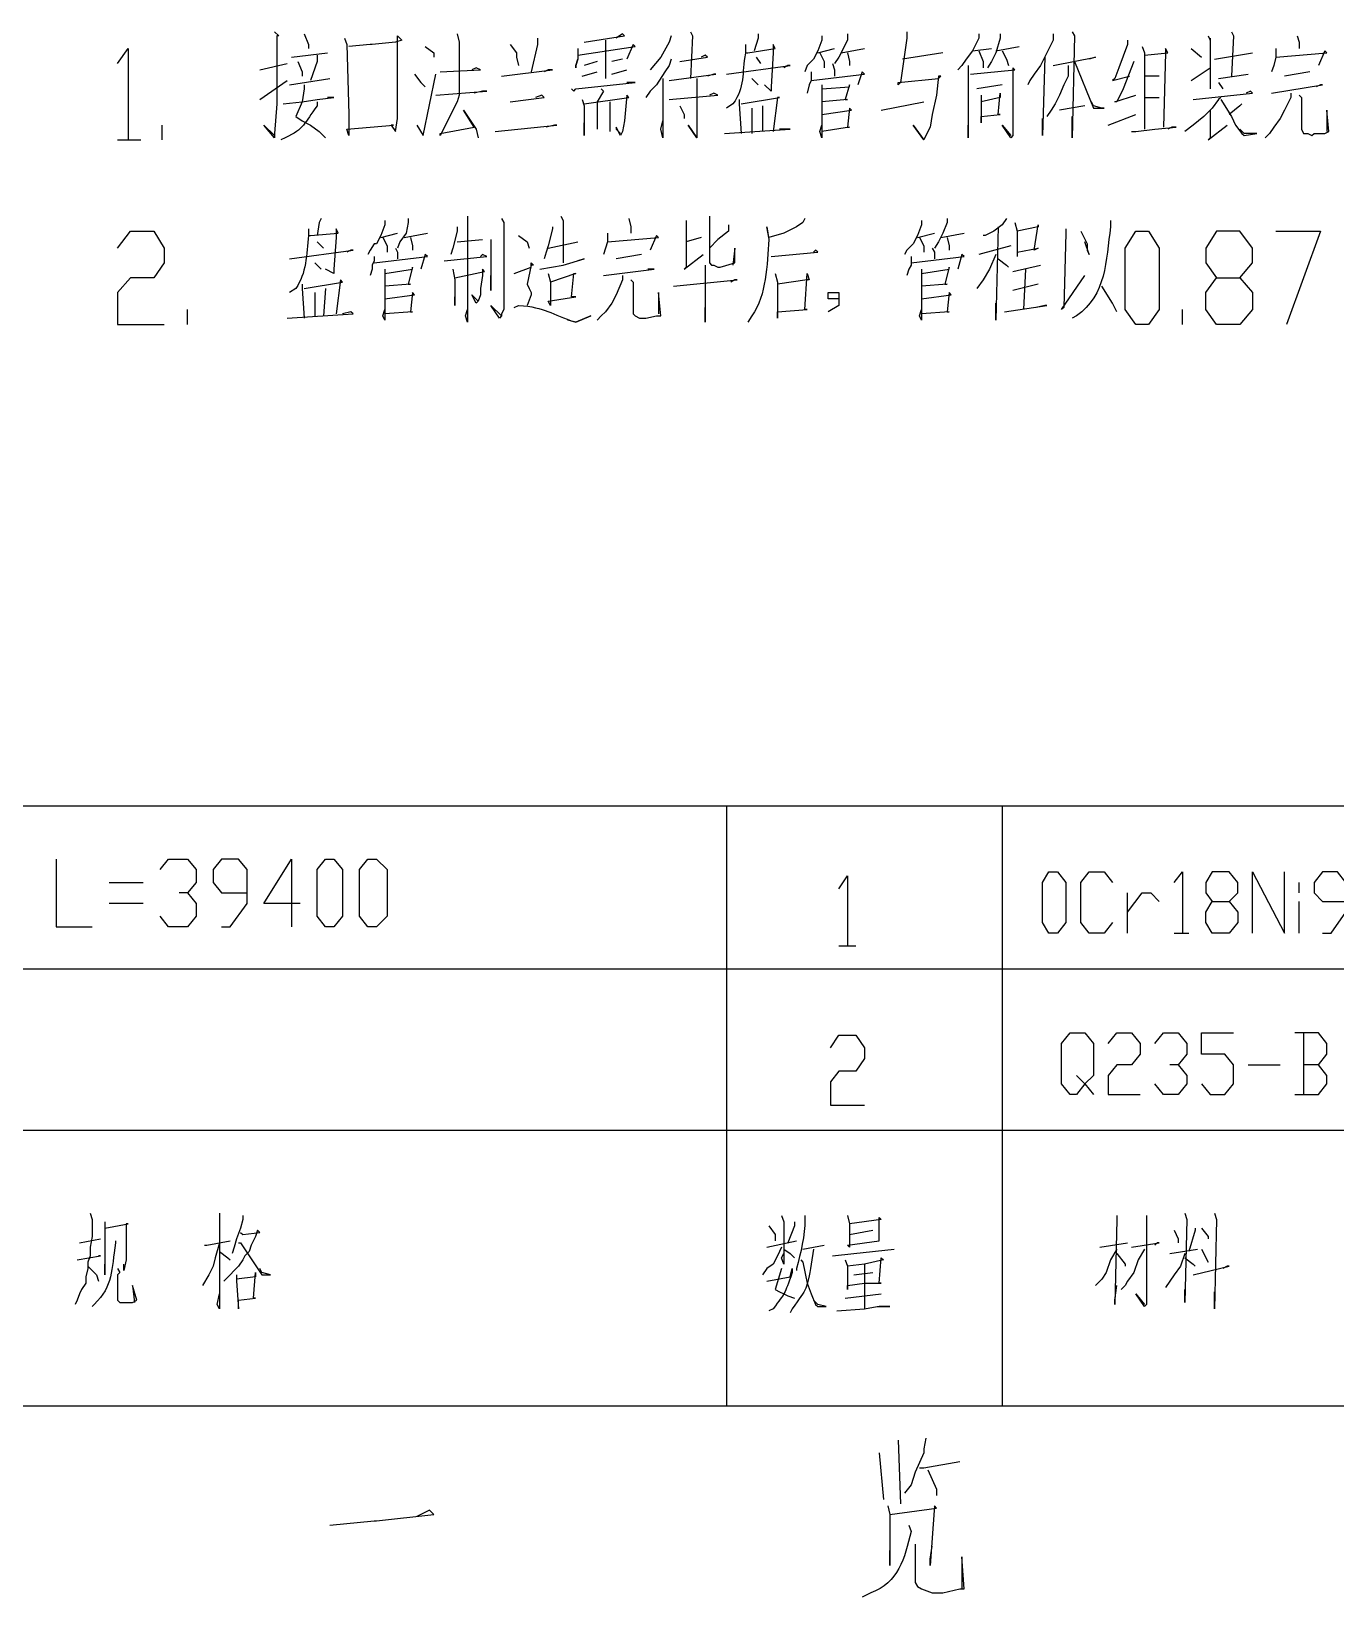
# Model space of a CAD drawing. Header units: millimetres. Extents: x -281 to 814, y -766 to 620.
# Drawn here: x 608.3 to 718.9, y -622.7 to -488.2 of the extents above; entities that cross this region are included whole.
import ezdxf

# ---------------------------------------------------------------- set-up
doc = ezdxf.new("R2010")
doc.units = ezdxf.units.MM
doc.layers.add('1', color=7, linetype='Continuous')

msp = doc.modelspace()

# ---------------------------------------------------------------- linework, layer by layer
at = {"layer": '1', "color": 0, "lineweight": 25}
for points in [[(628.92, -488.198268), (629.28, -488.558268), (629.1, -488.558268), (629.1, -494.318268), (628.92, -496.838268), (628.92, -497.018268), (628.92, -497.198268), (628.02, -496.118268), (628.92, -497.018268)], [(631.44, -488.378268), (631.8, -489.278268), (631.8, -489.638268)], [(634.86, -488.738268), (635.04, -489.278268), (635.22, -495.218268), (635.22, -497.018268), (635.04, -496.478268), (639, -496.118268), (638.82, -496.118268), (639.18, -496.658268), (639.36, -495.578268), (639.36, -494.318268), (639.36, -492.698268), (639.36, -488.558268), (639.72, -488.918268), (639.18, -489.098268), (637.2, -489.278268), (637.02, -489.278268), (635.22, -489.458268)], [(644.4, -488.378268), (644.58, -489.098268), (644.58, -493.598268), (644.4, -494.138268), (642.96, -497.018268), (642.96, -496.838268), (645.84, -496.298268), (644.94, -494.858268), (646.02, -496.478268), (646.2, -497.198268)], [(648.9, -489.278268), (649.44, -489.998268), (649.44, -490.358268), (649.62, -491.078268)], [(651.24, -488.738268), (651.24, -489.278268), (650.7, -491.618268)], [(654.66, -490.178268), (659.52, -489.458268), (659.34, -489.278268), (658.8, -490.538268)], [(655.2, -489.098268), (658.62, -488.558268), (658.44, -488.378268), (657.9, -488.738268)], [(657, -488.918268), (657, -492.158268)], [(662.58, -488.558268), (662.4, -489.098268), (661.68, -490.358268), (660.78, -491.438268)], [(664.2, -488.198268), (664.38, -488.558268), (664.38, -488.558268), (664.2, -492.158268)], [(668.88, -489.998268), (669.06, -489.998268), (671.4, -489.638268), (671.22, -489.278268), (671.22, -489.998268), (671.04, -492.878268), (671.04, -493.238268), (670.5, -492.698268)], [(669.96, -488.378268), (669.96, -488.738268), (669.6, -489.818268)], [(675.36, -488.558268), (675.36, -488.918268), (675, -489.818268), (674.64, -490.538268), (674.64, -490.538268), (674.1, -491.078268), (673.92, -491.618268)], [(677.52, -488.378268), (677.52, -488.918268), (676.8, -490.358268), (676.44, -490.898268)], [(682.56, -488.198268), (682.56, -488.738268), (682.02, -492.518268), (681.84, -492.698268), (681.84, -492.518268), (685.26, -492.158268), (685.44, -491.978268), (685.26, -491.978268), (685.08, -493.598268), (684.72, -495.218268), (684.54, -496.298268), (684.18, -497.018268), (684, -497.378268), (683.1, -496.118268), (684, -497.378268)], [(688.68, -488.378268), (688.68, -488.738268), (688.14, -489.818268), (687.6, -490.538268), (687.24, -491.078268), (686.88, -491.438268)], [(690.48, -488.378268), (690.48, -488.738268), (690.12, -489.998268), (689.76, -490.718268), (689.4, -491.258268)], [(694.98, -488.378268), (694.98, -488.918268), (694.44, -489.998268), (693.9, -491.078268), (693.36, -491.798268), (693, -492.338268), (692.82, -492.698268)], [(696.6, -488.198268), (696.78, -488.558268), (696.78, -488.558268), (696.6, -497.198268), (696.6, -496.478268), (696.6, -495.398268)], [(701.28, -488.918268), (701.28, -489.278268), (700.56, -491.258268), (700.2, -492.158268), (700.02, -492.338268), (701.46, -491.978268)], [(708.12, -488.558268), (708.3, -488.918268), (708.3, -488.738268), (708.3, -491.978268), (708.3, -493.058268)], [(710.1, -488.198268), (710.28, -488.558268), (710.28, -488.558268), (710.1, -491.978268)], [(715.68, -488.558268), (715.86, -489.098268), (715.86, -489.638268)], [(615.6, -490.898268), (616.5, -489.638268), (616.5, -497.378268)], [(630.36, -490.358268), (633.42, -489.998268)], [(630.9, -490.718268), (631.26, -491.618268), (631.26, -491.978268)], [(632.52, -490.178268), (632.52, -490.718268), (631.98, -492.338268)], [(641.7, -489.458268), (642.42, -489.998268), (642.42, -490.358268)], [(654.66, -489.638268), (654.66, -490.538268), (654.48, -491.078268), (654.48, -491.258268), (654.48, -491.078268), (654.66, -490.538268)], [(656.28, -490.718268), (655.2, -491.078268)], [(658.44, -490.538268), (657.54, -490.718268)], [(662.58, -490.538268), (662.4, -491.078268), (662.04, -491.618268), (661.32, -492.698268), (660.78, -493.238268), (660.42, -493.778268)], [(663.3, -490.718268), (665.64, -490.358268), (665.46, -490.178268), (665.1, -490.358268)], [(669.78, -490.358268), (670.14, -490.898268)], [(675, -489.998268), (676.44, -489.638268)], [(675.18, -489.998268), (675.54, -490.718268), (675.54, -491.258268)], [(676.98, -489.998268), (678.96, -489.638268)], [(677.52, -489.998268), (677.7, -490.718268), (677.7, -491.078268)], [(685.62, -489.998268), (682.2, -490.538268)], [(688.14, -489.818268), (689.76, -489.638268)], [(688.68, -489.818268), (689.04, -490.718268), (689.04, -491.258268)], [(690.12, -489.818268), (692.1, -489.458268)], [(690.66, -489.818268), (691.02, -490.538268), (691.2, -491.078268)], [(694.26, -490.358268), (694.08, -497.018268), (694.08, -496.478268), (694.08, -495.578268)], [(694.98, -491.078268), (698.58, -490.358268), (698.58, -490.358268), (698.04, -490.538268)], [(696.78, -490.718268), (698.4, -494.678268), (699.3, -494.678268), (699.12, -494.678268), (698.4, -494.498268), (698.22, -494.138268)], [(701.82, -490.718268), (700.92, -493.058268), (700.38, -494.138268), (700.2, -494.138268), (702, -493.598268)], [(702.54, -489.458268), (702.72, -489.998268), (702.72, -496.478268)], [(702.72, -490.178268), (704.7, -489.998268), (704.52, -489.638268), (704.52, -489.998268), (704.34, -496.298268)], [(706.68, -489.638268), (707.58, -490.358268)], [(708.66, -490.538268), (711.9, -489.998268)], [(713.88, -489.638268), (713.88, -490.358268), (713.7, -491.078268), (713.52, -491.618268)], [(713.88, -490.358268), (718.2, -489.998268), (718.02, -489.818268), (717.48, -491.078268)], [(627.66, -491.438268), (630, -490.898268)], [(640.8, -491.798268), (641.34, -492.518268), (641.7, -492.878268)], [(640.98, -496.118268), (641.52, -497.018268), (642.6, -491.798268)], [(642.96, -491.618268), (646.38, -491.438268), (646.02, -491.258268), (645.66, -491.438268)], [(648.18, -491.978268), (652.5, -491.438268), (652.14, -491.438268), (651.78, -491.618268)], [(655.02, -491.978268), (656.28, -491.618268)], [(657.54, -491.798268), (658.8, -491.438268)], [(662.4, -492.338268), (666.36, -491.798268), (666.18, -491.798268), (665.64, -491.978268)], [(667.26, -491.798268), (672.66, -491.078268), (672.48, -491.078268), (672.12, -491.258268)], [(674.46, -491.618268), (674.46, -492.158268), (674.46, -492.338268), (674.28, -492.698268), (674.1, -493.418268)], [(674.46, -492.338268), (678.96, -491.798268), (678.78, -491.618268), (678.42, -492.698268)], [(676.26, -490.898268), (676.44, -491.438268), (676.44, -491.978268)], [(687.78, -491.078268), (687.78, -491.798268), (687.78, -494.498268), (687.78, -497.198268), (687.78, -496.838268), (687.78, -496.118268)], [(687.96, -491.798268), (691.74, -491.438268), (691.56, -491.258268), (691.56, -495.938268), (691.56, -496.658268), (691.56, -497.018268), (691.38, -497.198268), (690.66, -496.118268), (691.38, -497.018268)], [(696.24, -491.078268), (696.24, -491.978268), (695.88, -492.698268), (695.52, -493.598268), (695.16, -494.318268), (694.8, -494.858268), (694.44, -495.398268)], [(703.98, -491.978268), (702.72, -491.978268)], [(706.68, -492.338268), (708.3, -491.258268)], [(709.02, -492.158268), (711.54, -491.798268)], [(716.76, -491.618268), (714.6, -491.978268)], [(627.66, -493.958268), (630, -492.338268)], [(630.18, -492.698268), (633.6, -492.158268)], [(631.44, -492.698268), (631.44, -493.058268), (631.26, -494.138268), (630.72, -495.398268), (631.26, -495.758268), (631.98, -496.118268), (632.7, -496.658268), (633.24, -497.198268)], [(642.6, -493.598268), (646.92, -493.238268), (646.56, -493.238268), (645.84, -493.418268)], [(654.12, -493.058268), (654.3, -493.238268), (654.48, -493.058268), (659.52, -492.518268), (659.34, -492.518268), (658.8, -492.518268)], [(656.64, -493.058268), (656.82, -493.238268), (656.28, -494.138268), (656.28, -496.478268)], [(661.86, -492.158268), (661.86, -497.198268), (661.68, -496.478268), (661.86, -495.758268)], [(662.4, -493.958268), (666.54, -493.598268), (666.18, -493.418268), (665.82, -493.598268)], [(664.74, -492.158268), (664.74, -492.518268), (664.74, -496.658268), (664.74, -497.018268), (664.74, -497.198268), (664.02, -496.118268), (664.74, -497.198268)], [(669.42, -492.158268), (669.96, -492.698268)], [(675.36, -492.698268), (675.36, -493.058268), (675.36, -494.678268), (675.36, -497.198268), (675.18, -496.658268), (675.36, -496.118268)], [(675.36, -493.058268), (677.7, -492.878268), (677.7, -492.698268), (677.34, -493.958268), (677.52, -493.958268), (675.36, -494.138268)], [(690.66, -492.698268), (688.5, -493.058268)], [(688.86, -493.598268), (688.86, -494.138268), (688.86, -495.938268), (688.86, -495.398268), (690.48, -495.218268), (690.3, -495.218268), (690.48, -493.418268), (690.48, -493.778268), (688.86, -494.138268)], [(706.86, -493.958268), (711.9, -493.418268), (711.72, -493.238268), (711.36, -493.418268)], [(709.02, -492.518268), (709.38, -493.058268)], [(715.14, -493.418268), (715.14, -493.778268), (714.6, -494.858268), (714.24, -495.578268), (713.7, -496.298268), (713.34, -496.838268), (712.98, -497.198268)], [(713.52, -493.418268), (717.84, -492.698268), (717.66, -492.698268), (717.3, -492.878268)], [(629.64, -494.318268), (631.26, -494.138268), (632.52, -493.958268), (633.96, -493.778268), (633.78, -493.778268), (633.42, -493.778268)], [(648.9, -494.138268), (648.9, -494.138268), (651.78, -493.778268), (651.6, -493.598268), (651.06, -493.778268)], [(655.02, -493.958268), (655.2, -494.498268), (655.2, -497.018268), (655.2, -496.658268), (655.2, -495.938268)], [(655.2, -494.318268), (658.98, -493.778268), (658.8, -493.598268), (658.62, -495.758268), (658.44, -496.658268), (658.26, -497.018268), (657.9, -496.298268), (657.9, -496.478268), (658.26, -496.838268)], [(657.36, -494.138268), (657.36, -496.658268)], [(663.3, -494.498268), (663.66, -495.218268), (663.66, -495.578268)], [(668.34, -493.958268), (668.34, -494.318268), (668.52, -496.838268)], [(668.52, -494.318268), (671.76, -493.778268), (671.58, -493.778268), (671.22, -496.658268)], [(669.42, -494.678268), (669.42, -496.838268)], [(670.32, -494.498268), (670.32, -496.658268)], [(675.36, -495.218268), (677.88, -494.858268), (677.7, -494.678268), (677.52, -496.298268), (677.7, -496.298268), (675.36, -496.658268)], [(680.4, -494.858268), (684, -494.138268)], [(697.68, -494.498268), (695.52, -494.858268)], [(702.72, -493.778268), (703.98, -493.778268)], [(709.2, -493.778268), (709.02, -493.958268), (708.48, -494.678268), (707.76, -495.398268), (706.86, -496.118268), (706.14, -496.658268)], [(709.2, -493.958268), (710.1, -495.398268), (710.46, -496.118268), (711, -496.838268), (711.18, -497.018268), (712.26, -496.838268), (711.18, -496.838268), (710.82, -496.478268)], [(711, -494.318268), (710.82, -494.498268), (709.92, -495.218268)], [(715.86, -493.598268), (716.04, -493.778268), (716.04, -495.758268), (716.04, -496.478268), (716.22, -496.838268), (716.58, -496.838268), (716.94, -497.018268), (717.12, -496.838268), (717.12, -496.838268), (718.02, -496.838268), (718.38, -496.658268), (718.2, -494.858268), (718.2, -496.658268)], [(619.38, -497.378268), (619.38, -496.118268)], [(647.64, -496.658268), (652.86, -496.118268), (652.68, -496.118268), (651.96, -496.298268)], [(699.66, -496.118268), (702, -495.218268)], [(708.3, -494.858268), (708.3, -495.398268), (708.3, -497.198268), (708.12, -497.378268), (709.74, -496.118268)], [(615.6, -497.378268), (617.58, -497.378268)], [(667.08, -496.838268), (672.66, -496.478268), (672.48, -496.478268), (671.76, -496.478268)], [(701.64, -496.658268), (702, -496.658268), (703.62, -496.478268), (705.42, -496.298268), (705.06, -496.298268), (705.06, -496.298268), (704.7, -496.478268)], [(632.88, -504.038268), (632.7, -504.398268), (632.52, -505.478268)], [(638.28, -504.218268), (638.28, -504.578268), (637.92, -505.478268), (637.56, -506.198268), (637.38, -506.198268), (637.02, -506.738268), (636.84, -507.098268)], [(640.26, -504.038268), (640.26, -504.398268), (640.08, -505.298268), (639.54, -506.018268), (639.36, -506.558268)], [(645.3, -503.858268), (645.3, -504.218268), (645.3, -512.858268), (645.12, -512.318268), (645.3, -511.778268)], [(648.18, -504.038268), (648.36, -504.398268), (648.36, -511.418268), (648.36, -511.778268), (648.18, -512.138268), (648.18, -512.318268), (648, -512.498268), (647.28, -511.418268), (648.18, -512.318268)], [(653.22, -503.858268), (653.4, -504.218268), (653.4, -507.818268)], [(658.98, -504.038268), (659.16, -504.758268), (659.16, -505.298268)], [(663.84, -504.218268), (663.84, -504.578268), (663.84, -508.178268), (663.66, -508.358268), (665.28, -507.098268)], [(665.82, -503.858268), (665.82, -504.218268), (665.82, -506.738268), (665.82, -507.458268), (665.82, -507.818268), (666, -507.998268), (666.18, -507.998268), (666.54, -508.178268), (666.72, -508.178268), (667.98, -507.818268), (667.98, -506.558268), (667.8, -507.998268)], [(683.82, -504.218268), (683.82, -504.578268), (683.46, -505.478268), (683.1, -506.198268), (683.1, -506.198268), (682.56, -506.738268), (682.38, -507.098268)], [(685.98, -504.038268), (685.98, -504.398268), (685.62, -505.298268), (685.26, -506.018268), (684.9, -506.558268)], [(691.02, -504.038268), (690.66, -504.578268), (689.94, -505.118268), (689.22, -505.478268), (689.04, -505.478268)], [(615.6, -506.558268), (616.68, -505.118268), (618.66, -505.118268), (619.56, -506.558268), (619.56, -507.818268), (618.66, -509.078268), (616.68, -509.078268), (615.6, -510.338268), (615.6, -513.038268), (619.56, -513.038268)], [(631.8, -505.478268), (631.98, -505.478268), (634.32, -505.298268), (634.14, -504.938268), (634.14, -505.658268), (633.96, -508.358268), (633.96, -508.718268), (633.24, -508.358268)], [(637.92, -505.658268), (639.36, -505.298268)], [(639.9, -505.658268), (641.88, -505.298268)], [(644.4, -504.758268), (644.4, -505.118268), (644.04, -506.558268), (643.86, -507.098268)], [(649.62, -505.478268), (650.34, -506.018268), (650.52, -506.558268)], [(652.5, -504.758268), (652.5, -504.938268), (652.14, -506.378268), (651.96, -506.918268), (651.78, -507.458268)], [(657.18, -505.298268), (657.18, -506.018268), (657, -506.558268), (656.82, -507.098268)], [(657.18, -506.018268), (661.5, -505.658268), (661.32, -505.478268), (660.78, -506.738268)], [(667.44, -504.578268), (667.44, -505.118268), (666.54, -505.838268), (665.82, -506.558268)], [(683.46, -505.658268), (684.9, -505.298268)], [(685.44, -505.658268), (687.42, -505.298268)], [(690.3, -504.758268), (690.12, -512.678268), (690.12, -511.958268), (690.12, -511.238268)], [(691.74, -504.398268), (691.92, -505.118268), (691.92, -507.278268)], [(691.92, -506.918268), (693.72, -506.558268), (693.36, -506.738268), (693.72, -504.578268), (693.72, -504.758268), (691.92, -505.118268)], [(696.06, -504.938268), (696.06, -505.298268), (695.88, -511.598268), (695.7, -511.778268), (697.68, -508.898268)], [(697.32, -505.118268), (697.86, -506.198268), (697.86, -506.738268), (698.04, -507.098268), (697.68, -506.018268)], [(702, -513.038268), (701.1, -511.778268), (701.1, -506.558268), (702, -505.118268), (703.08, -505.118268), (703.98, -506.558268), (703.98, -511.778268), (703.08, -513.038268), (702, -513.038268)], [(708.84, -513.038268), (707.94, -511.778268), (707.94, -510.338268), (708.84, -509.078268), (710.82, -509.078268), (711.9, -507.818268), (711.9, -506.558268), (710.82, -505.118268), (708.84, -505.118268), (707.94, -506.558268), (707.94, -507.818268), (708.84, -509.078268)], [(713.88, -505.118268), (717.66, -505.118268), (714.78, -513.038268)], [(630.18, -507.458268), (635.58, -506.738268), (635.4, -506.738268), (635.04, -506.918268)], [(632.52, -506.018268), (633.06, -506.558268)], [(638.1, -505.658268), (638.46, -506.378268), (638.46, -506.918268)], [(639.18, -506.558268), (639.36, -506.918268), (639.36, -507.458268)], [(640.44, -505.658268), (640.62, -506.378268), (640.62, -506.738268)], [(644.4, -506.018268), (646.56, -505.838268)], [(647.28, -505.838268), (647.28, -506.198268), (647.28, -510.158268), (647.28, -509.438268), (647.28, -508.898268)], [(652.14, -506.558268), (654.66, -506.018268)], [(665.1, -505.658268), (663.84, -506.018268)], [(671.04, -507.278268), (675, -506.918268), (674.82, -506.738268), (674.64, -506.918268)], [(683.64, -505.658268), (684, -506.378268), (684, -506.918268)], [(684.72, -506.558268), (684.9, -506.918268), (684.9, -507.458268)], [(685.98, -505.658268), (686.16, -506.378268), (686.16, -506.738268)], [(691.38, -506.378268), (688.68, -507.098268)], [(632.34, -507.818268), (632.88, -508.358268)], [(637.38, -507.278268), (637.38, -507.638268), (637.2, -507.998268), (637.2, -508.358268), (637.02, -508.898268)], [(637.38, -507.818268), (641.88, -507.278268), (641.7, -507.098268), (641.34, -508.358268)], [(638.28, -508.718268), (640.62, -508.358268), (640.62, -508.178268), (640.26, -509.618268), (640.44, -509.618268), (638.28, -509.798268)], [(643.32, -507.638268), (646.92, -507.278268), (646.92, -507.278268), (646.56, -507.098268), (646.38, -507.278268)], [(649.26, -508.718268), (650.7, -508.178268), (650.7, -507.818268), (650.88, -507.998268), (650.7, -507.998268), (650.34, -509.618268), (650.52, -509.978268), (650.7, -510.338268), (650.7, -510.518268), (650.34, -511.418268)], [(651.42, -508.358268), (653.4, -507.998268), (655.2, -507.458268), (655.2, -507.458268), (654.66, -507.638268)], [(660.06, -507.098268), (657.9, -507.458268)], [(665.46, -507.998268), (665.46, -508.358268), (665.46, -512.858268), (665.46, -512.318268), (665.46, -511.598268)], [(682.92, -507.278268), (682.92, -507.638268), (682.92, -507.998268), (682.74, -508.358268), (682.56, -508.898268)], [(682.92, -507.818268), (687.42, -507.278268), (687.24, -507.098268), (686.88, -508.358268)], [(683.82, -508.718268), (686.16, -508.358268), (686.16, -508.178268), (685.8, -509.618268), (685.98, -509.618268), (683.82, -509.798268)], [(690.12, -507.098268), (689.58, -508.358268), (689.04, -509.258268), (688.5, -509.978268)], [(690.3, -507.458268), (691.02, -507.998268), (691.2, -508.178268)], [(691.56, -508.538268), (693.9, -507.998268)], [(631.44, -509.978268), (634.68, -509.438268), (634.5, -509.258268), (634.14, -512.138268)], [(638.28, -508.358268), (638.28, -508.718268), (638.28, -510.338268), (638.28, -512.678268), (638.1, -512.318268), (638.28, -511.778268)], [(644.04, -508.358268), (644.22, -509.258268), (644.22, -509.258268), (644.22, -511.418268), (644.22, -511.058268), (644.22, -510.698268)], [(644.22, -509.078268), (646.74, -508.538268), (646.56, -508.358268), (646.56, -508.898268), (646.38, -509.978268), (646.38, -510.518268), (646.2, -511.058268), (646.02, -511.238268), (645.66, -510.518268), (646.2, -511.058268)], [(652.14, -508.718268), (652.32, -509.438268), (652.32, -510.878268), (652.32, -511.418268), (652.14, -511.058268), (654.48, -510.698268), (654.12, -510.698268), (654.3, -508.718268), (654.48, -508.718268), (652.32, -509.438268)], [(658.44, -508.898268), (658.44, -509.258268), (657.9, -510.518268), (657.54, -511.238268), (657, -511.958268), (656.64, -512.318268), (656.28, -512.678268)], [(656.82, -508.898268), (661.14, -508.358268), (660.96, -508.358268), (660.6, -508.358268)], [(659.16, -509.258268), (659.34, -509.438268), (659.34, -511.418268), (659.34, -512.138268), (659.52, -512.318268), (659.88, -512.498268), (660.24, -512.498268), (660.42, -512.498268), (660.42, -512.498268), (661.32, -512.318268), (661.68, -512.318268), (661.5, -510.338268), (661.5, -512.138268)], [(662.76, -509.798268), (668.16, -509.258268), (667.98, -509.258268), (667.62, -509.438268)], [(671.4, -508.718268), (671.58, -509.438268), (671.58, -510.878268), (671.58, -512.498268), (671.58, -511.958268), (674.1, -511.778268), (673.92, -511.778268), (674.1, -508.718268), (674.28, -509.258268), (674.1, -509.258268), (671.58, -509.618268)], [(683.82, -508.358268), (683.82, -508.718268), (683.82, -510.338268), (683.82, -512.678268), (683.64, -512.318268), (683.82, -511.778268)], [(692.64, -508.358268), (692.46, -511.778268)], [(710.82, -509.078268), (711.9, -510.338268), (711.9, -511.778268), (710.82, -513.038268), (708.84, -513.038268)], [(631.26, -509.618268), (631.26, -509.978268), (631.44, -512.498268)], [(632.34, -510.338268), (632.34, -512.318268)], [(633.24, -509.978268), (633.06, -512.318268)], [(638.28, -510.878268), (640.8, -510.518268), (640.62, -510.338268), (640.44, -511.958268), (640.62, -511.958268), (638.28, -512.138268)], [(676.8, -510.878268), (675.9, -510.878268), (675.9, -510.338268), (676.8, -510.338268), (676.8, -511.418268), (675.9, -511.958268)], [(683.82, -510.878268), (686.34, -510.518268), (686.16, -510.338268), (685.98, -511.958268), (686.16, -511.958268), (683.82, -512.138268)], [(693.72, -509.618268), (691.56, -510.158268)], [(700.38, -511.958268), (700.02, -511.238268), (699.12, -509.798268)], [(621.54, -513.038268), (621.54, -511.778268)], [(630, -512.498268), (635.58, -512.138268), (635.4, -511.958268), (634.68, -512.138268)], [(690.84, -511.958268), (694.44, -511.418268), (694.26, -511.418268), (693.54, -511.598268)], [(705.96, -513.038268), (705.96, -511.778268)], [(461.52, -759.638268), (461.52, -553.898268), (814.14, -553.898268)], [(667.26, -553.898268), (667.26, -604.838268)], [(690.66, -553.898268), (690.66, -604.838268)], [(610.38, -558.398268), (610.38, -564.158268), (613.44, -564.158268)], [(619.2, -559.298268), (619.92, -558.398268), (621.54, -558.398268), (622.26, -559.298268), (622.26, -560.378268), (621.54, -561.278268), (620.82, -561.278268)], [(624.42, -564.158268), (625.14, -564.158268), (626.58, -562.178268), (626.58, -559.298268), (625.86, -558.398268), (624.42, -558.398268), (623.7, -559.298268), (623.7, -560.378268), (624.42, -561.278268), (626.58, -561.278268)], [(631.08, -562.178268), (628.02, -562.178268), (630.36, -558.398268), (630.36, -564.158268)], [(633.24, -564.158268), (632.52, -563.258268), (632.52, -559.298268), (633.24, -558.398268), (633.96, -558.398268), (634.68, -559.298268), (634.68, -563.258268), (633.96, -564.158268), (633.24, -564.158268)], [(636.84, -564.158268), (636.12, -563.258268), (636.12, -559.298268), (636.84, -558.398268), (637.56, -558.398268), (638.46, -559.298268), (638.46, -563.258268), (637.56, -564.158268), (636.84, -564.158268)], [(614.88, -560.378268), (617.76, -560.378268)], [(676.8, -560.918268), (677.52, -559.838268), (677.52, -565.778268)], [(694.62, -564.698268), (694.08, -563.798268), (694.08, -560.378268), (694.62, -559.478268), (695.34, -559.478268), (696.06, -560.378268), (696.06, -563.798268), (695.34, -564.698268), (694.62, -564.698268)], [(700.02, -563.798268), (699.3, -564.698268), (698.04, -564.698268), (697.32, -563.798268), (697.32, -560.378268), (698.04, -559.478268), (699.3, -559.478268), (700.02, -560.378268)], [(705.24, -560.378268), (705.96, -559.478268), (705.96, -564.698268)], [(708.48, -564.698268), (707.94, -563.798268), (707.94, -562.898268), (708.48, -561.998268), (709.92, -561.998268), (710.64, -561.278268), (710.64, -560.378268), (709.92, -559.478268), (708.48, -559.478268), (707.94, -560.378268), (707.94, -561.278268), (708.48, -561.998268)], [(711.9, -564.698268), (711.9, -559.478268), (714.6, -564.698268), (714.6, -559.478268)], [(715.86, -561.278268), (715.86, -560.378268)], [(717.84, -564.698268), (718.56, -564.698268), (719.82, -562.898268), (719.82, -560.378268), (719.1, -559.478268), (717.84, -559.478268), (717.12, -560.378268), (717.12, -561.278268), (717.84, -561.998268), (719.82, -561.998268)], [(621.54, -561.278268), (622.26, -562.178268), (622.26, -563.258268), (621.54, -564.158268), (619.92, -564.158268), (619.2, -563.258268)], [(701.28, -564.698268), (701.28, -561.278268)], [(701.28, -562.898268), (702.54, -561.278268), (703.26, -561.278268), (703.98, -561.998268)], [(709.92, -561.998268), (710.64, -562.898268), (710.64, -563.798268), (709.92, -564.698268), (708.48, -564.698268)], [(715.86, -564.698268), (715.86, -561.998268)], [(617.76, -562.178268), (614.88, -562.178268)], [(705.24, -564.698268), (706.5, -564.698268)], [(676.8, -565.778268), (678.24, -565.778268)], [(814.14, -567.758268), (461.52, -567.758268)], [(676.08, -574.418268), (676.8, -573.338268), (678.24, -573.338268), (678.96, -574.418268), (678.96, -575.318268), (678.24, -576.398268), (676.8, -576.398268), (676.08, -577.298268), (676.08, -579.278268), (678.96, -579.278268)], [(696.96, -576.758268), (697.68, -577.478268), (696.96, -578.378268), (696.42, -578.378268), (695.7, -577.478268), (695.7, -574.058268), (696.42, -573.158268), (697.68, -573.158268), (698.4, -574.058268), (698.4, -576.758268), (697.68, -577.478268), (698.4, -578.378268)], [(699.66, -574.058268), (700.38, -573.158268), (701.64, -573.158268), (702.36, -574.058268), (702.36, -574.958268), (701.64, -575.858268), (700.38, -575.858268), (699.66, -576.758268), (699.66, -578.378268), (702.36, -578.378268)], [(703.62, -574.058268), (704.34, -573.158268), (705.6, -573.158268), (706.32, -574.058268), (706.32, -574.958268), (705.6, -575.858268), (704.88, -575.858268)], [(707.58, -577.478268), (708.3, -578.378268), (709.56, -578.378268), (710.28, -577.478268), (710.28, -575.858268), (709.56, -574.958268), (707.58, -574.958268), (707.58, -573.158268), (710.28, -573.158268)], [(717.48, -575.858268), (718.2, -574.958268), (718.2, -574.058268), (717.48, -573.158268), (715.5, -573.158268)], [(716.22, -573.158268), (716.22, -578.378268)], [(705.6, -575.858268), (706.32, -576.758268), (706.32, -577.478268), (705.6, -578.378268), (704.34, -578.378268), (703.62, -577.478268)], [(711.54, -575.858268), (714.24, -575.858268)], [(715.5, -578.378268), (717.48, -578.378268), (718.2, -577.478268), (718.2, -576.758268), (717.48, -575.858268), (716.22, -575.858268)], [(814.14, -581.438268), (461.52, -581.438268)], [(613.26, -588.458268), (613.44, -588.998268), (613.44, -589.178268), (613.44, -590.438268), (613.26, -591.338268), (613.26, -592.058268), (613.08, -592.598268), (613.08, -593.138268), (612.9, -593.858268), (612.9, -594.398268), (612.54, -594.938268), (612.36, -595.298268), (612.18, -595.838268), (612, -596.198268)], [(624.24, -588.458268), (624.24, -588.818268), (624.24, -596.558268), (624.06, -596.198268), (624.24, -595.298268)], [(626.22, -588.638268), (626.22, -588.998268), (626.04, -589.718268), (625.68, -590.618268), (625.5, -591.338268), (625.32, -591.878268)], [(671.94, -588.638268), (672.12, -589.178268), (672.12, -592.778268), (671.94, -592.238268), (672.12, -591.878268)], [(677.52, -588.638268), (677.7, -589.358268), (677.7, -591.338268), (677.52, -591.158268), (680.22, -590.798268), (680.22, -590.798268), (680.22, -588.818268), (680.4, -588.998268), (677.7, -589.358268)], [(700.38, -588.638268), (700.38, -588.998268), (700.2, -596.198268), (700.2, -595.838268), (700.38, -594.578268)], [(702.9, -588.638268), (702.9, -588.998268), (702.9, -595.838268), (702.9, -596.198268), (702.72, -596.378268), (702, -595.298268), (702.72, -596.198268)], [(706.14, -588.458268), (706.32, -588.998268), (706.14, -596.018268), (706.14, -595.658268), (706.14, -594.938268)], [(708.66, -588.458268), (708.84, -588.998268), (708.66, -596.558268), (708.66, -596.018268), (708.66, -595.118268)], [(614.52, -589.178268), (614.52, -589.718268), (614.52, -593.678268), (614.52, -593.318268), (614.52, -592.778268)], [(614.52, -589.718268), (616.5, -589.358268), (616.32, -589.358268), (616.32, -589.718268), (616.32, -592.418268), (616.14, -593.318268), (616.14, -592.958268), (616.14, -592.778268)], [(626.04, -590.078268), (626.22, -590.258268), (627.66, -590.078268), (627.48, -589.898268), (627.3, -590.438268), (626.94, -591.158268), (626.76, -591.698268), (626.4, -592.058268), (626.22, -592.418268), (625.86, -592.958268), (625.5, -593.318268), (625.14, -593.678268), (624.6, -594.218268)], [(670.86, -589.538268), (671.4, -590.258268), (671.4, -590.798268)], [(673.02, -589.178268), (673.02, -589.538268), (672.48, -590.978268)], [(677.7, -590.258268), (679.68, -589.898268)], [(705.24, -589.898268), (705.6, -590.618268), (705.6, -590.798268), (705.6, -590.978268)], [(707.04, -589.718268), (707.04, -589.898268), (706.5, -591.698268)], [(707.58, -589.718268), (708.12, -590.438268), (708.12, -590.618268)], [(612.36, -590.978268), (614.16, -590.618268)], [(624.24, -590.978268), (623.88, -592.238268), (623.7, -592.958268), (623.34, -593.678268), (622.8, -594.578268)], [(622.98, -591.158268), (623.16, -591.158268), (625.14, -590.798268)], [(625.86, -590.978268), (626.04, -590.978268), (627.84, -593.678268), (628.56, -593.678268), (627.84, -593.498268), (627.66, -593.138268)], [(671.94, -591.338268), (671.58, -592.058268), (671.22, -592.778268), (670.68, -593.138268), (670.32, -593.678268)], [(670.68, -591.338268), (673.2, -590.798268)], [(672.12, -591.518268), (672.66, -591.878268), (673.02, -592.238268)], [(673.74, -591.518268), (675.54, -591.158268)], [(676.26, -592.058268), (678.06, -591.878268), (681.48, -591.518268)], [(700.38, -591.518268), (699.84, -592.418268), (699.48, -593.498268), (699.12, -594.038268), (698.58, -594.578268)], [(698.94, -591.338268), (701.28, -590.978268)], [(702.72, -591.518268), (702.18, -592.418268), (701.82, -593.498268), (701.28, -594.218268), (701.1, -594.578268), (700.74, -594.938268)], [(701.64, -591.338268), (703.98, -590.978268), (703.8, -590.978268), (703.62, -591.158268)], [(704.88, -591.878268), (707.22, -591.518268)], [(707.58, -591.518268), (707.76, -591.878268), (707.94, -592.238268), (708.12, -592.598268)], [(612.18, -592.418268), (614.16, -592.058268), (613.98, -592.058268), (613.98, -592.058268)], [(613.08, -592.958268), (613.8, -593.678268), (613.98, -594.218268)], [(624.24, -591.698268), (624.96, -592.238268), (625.14, -592.418268)], [(673.56, -592.418268), (673.74, -592.598268), (674.1, -594.398268), (674.46, -595.298268), (674.82, -596.198268), (675, -596.378268), (675.72, -596.378268), (675, -596.198268), (674.64, -595.838268)], [(677.34, -592.418268), (677.52, -592.958268), (677.52, -594.938268), (677.52, -594.578268), (678.96, -594.398268), (680.4, -594.398268), (680.22, -594.398268), (680.4, -592.238268), (680.58, -592.418268), (678.96, -592.778268), (677.52, -592.958268)], [(678.96, -592.778268), (678.96, -596.558268)], [(700.38, -591.878268), (701.1, -592.778268), (701.1, -592.958268)], [(706.14, -591.878268), (705.78, -592.958268), (705.24, -593.678268), (704.88, -594.218268), (704.52, -594.758268)], [(706.14, -592.238268), (706.86, -592.778268), (707.04, -592.958268)], [(706.86, -593.678268), (709.92, -592.958268), (709.74, -592.958268), (709.38, -593.138268)], [(615.6, -593.138268), (615.78, -593.498268), (615.6, -593.678268), (615.6, -595.478268), (615.6, -595.838268), (615.78, -596.018268), (615.78, -596.018268), (616.68, -596.018268), (616.86, -596.018268), (617.22, -595.838268), (616.86, -594.578268), (617.04, -596.018268)], [(625.68, -593.678268), (625.68, -594.218268), (625.86, -596.558268), (625.86, -595.838268), (627.3, -595.658268), (627.12, -595.658268), (627.3, -593.498268), (627.3, -593.858268), (625.68, -594.038268)], [(671.94, -593.138268), (671.4, -594.938268), (671.76, -595.118268), (672.12, -595.298268), (672.48, -595.478268), (673.02, -595.658268)], [(678.06, -593.678268), (679.68, -593.498268)], [(677.34, -595.658268), (680.4, -595.298268)], [(676.62, -596.738268), (678.96, -596.558268), (680.04, -596.378268), (681.12, -596.378268), (680.94, -596.378268), (680.22, -596.378268)], [(814.14, -604.838268), (461.52, -604.838268)], [(681.84, -607.718268), (682.02, -613.118268)], [(684.18, -607.538268), (684, -608.438268), (684, -608.798268), (683.28, -610.418268), (682.92, -611.498268), (682.38, -612.218268)], [(680.22, -608.798268), (680.58, -612.758268)], [(683.64, -610.058268), (684, -610.058268), (687.06, -609.518268)], [(684.36, -610.238268), (685.08, -611.858268), (685.08, -612.398268)], [(633.6, -614.918268), (637.38, -614.558268), (637.56, -614.558268), (642.42, -614.018268), (642.06, -613.658268), (640.98, -614.198268)], [(680.94, -613.298268), (681.12, -614.018268), (681.12, -618.338268), (681.12, -617.618268), (681.12, -617.078268)], [(681.12, -614.018268), (685.08, -613.478268), (684.9, -613.298268), (684.54, -618.338268), (684.54, -617.798268), (684.72, -616.718268)], [(683.28, -616.538268), (683.28, -617.078268), (683.28, -619.778268), (683.46, -620.138268), (683.82, -620.318268), (684.72, -620.678268), (685.62, -620.678268), (687.06, -620.318268), (687.42, -620.318268), (687.24, -617.618268), (687.24, -620.318268)]]:
    msp.add_lwpolyline(points, dxfattribs=at)
for points, knots in [([(668.88, -489.278268), (668.88, -489.278268), (668.88, -489.998268), (668.88, -489.998268), (668.52, -491.798268), (668.88, -492.878268), (667.8, -494.318268), (667.8, -494.318268), (667.26, -494.678268), (667.26, -494.678268)], [0, 0, 0, 0, 1, 1, 1, 2, 2, 2, 3, 3, 3, 3]), ([(632.52, -494.138268), (632.52, -494.138268), (632.52, -494.498268), (632.52, -494.498268), (631.44, -495.938268), (631.44, -496.478268), (629.82, -497.198268), (629.82, -497.198268), (629.46, -497.378268), (629.46, -497.378268)], [0, 0, 0, 0, 1, 1, 1, 2, 2, 2, 3, 3, 3, 3]), ([(673.92, -504.038268), (673.92, -504.038268), (673.74, -504.398268), (673.74, -504.398268), (673.74, -504.398268), (673.2, -504.758268), (673.2, -504.758268), (673.2, -504.758268), (672.12, -505.298268), (672.12, -505.298268), (672.12, -505.298268), (670.86, -505.658268), (670.86, -505.658268), (670.86, -505.658268), (670.68, -504.758268), (670.68, -504.758268), (670.68, -504.758268), (670.86, -505.838268), (670.86, -505.838268), (670.68, -507.998268), (670.68, -510.518268), (669.42, -512.318268), (669.42, -512.318268), (669.06, -512.858268), (669.06, -512.858268)], [0, 0, 0, 0, 1, 1, 1, 2, 2, 2, 3, 3, 3, 4, 4, 4, 5, 5, 5, 6, 6, 6, 7, 7, 7, 8, 8, 8, 8]), ([(699.84, -504.218268), (699.84, -504.218268), (699.84, -504.758268), (699.84, -504.758268), (699.48, -507.638268), (699.48, -510.518268), (696.96, -512.318268), (696.96, -512.318268), (696.6, -512.498268), (696.6, -512.498268)], [0, 0, 0, 0, 1, 1, 1, 2, 2, 2, 3, 3, 3, 3]), ([(631.8, -504.938268), (631.8, -504.938268), (631.8, -505.478268), (631.8, -505.478268), (631.62, -507.098268), (631.62, -508.718268), (630.72, -509.978268), (630.72, -509.978268), (630.18, -510.338268), (630.18, -510.338268)], [0, 0, 0, 0, 1, 1, 1, 2, 2, 2, 3, 3, 3, 3]), ([(649.26, -511.598268), (649.26, -511.598268), (649.62, -511.418268), (649.62, -511.418268), (651.96, -511.598268), (652.32, -512.138268), (654.48, -512.858268), (654.48, -512.858268), (655.74, -512.318268), (655.74, -512.318268), (655.74, -512.318268), (654.48, -512.858268), (654.48, -512.858268), (654.48, -512.858268), (653.76, -512.678268), (653.76, -512.678268)], [0, 0, 0, 0, 1, 1, 1, 2, 2, 2, 3, 3, 3, 4, 4, 4, 5, 5, 5, 5]), ([(673.92, -588.638268), (673.92, -588.638268), (673.92, -588.998268), (673.92, -588.998268), (673.92, -590.258268), (673.56, -591.878268), (673.2, -593.138268), (673.2, -593.138268), (673.2, -593.318268), (673.2, -593.318268)], [0, 0, 0, 0, 1, 1, 1, 2, 2, 2, 3, 3, 3, 3]), ([(615.42, -590.798268), (615.42, -590.798268), (615.42, -590.978268), (615.42, -590.978268), (615.06, -593.318268), (615.24, -594.578268), (613.62, -596.198268), (613.62, -596.198268), (613.44, -596.378268), (613.44, -596.378268)], [0, 0, 0, 0, 1, 1, 1, 2, 2, 2, 3, 3, 3, 3]), ([(674.64, -591.518268), (674.64, -591.518268), (674.46, -592.778268), (674.46, -592.778268), (674.1, -594.938268), (674.1, -594.758268), (672.84, -596.558268), (672.84, -596.558268), (672.66, -596.918268), (672.66, -596.918268)], [0, 0, 0, 0, 1, 1, 1, 2, 2, 2, 3, 3, 3, 3]), ([(670.68, -594.218268), (670.68, -594.218268), (672.66, -593.858268), (672.66, -593.858268), (672.66, -593.858268), (672.84, -593.138268), (672.84, -593.138268), (672.84, -593.138268), (672.84, -593.498268), (672.84, -593.498268), (672.12, -595.478268), (672.3, -595.118268), (671.22, -596.558268), (671.22, -596.558268), (670.86, -596.738268), (670.86, -596.738268)], [0, 0, 0, 0, 1, 1, 1, 2, 2, 2, 3, 3, 3, 4, 4, 4, 5, 5, 5, 5]), ([(682.74, -614.918268), (682.74, -614.918268), (682.92, -615.458268), (682.92, -615.458268), (682.38, -617.798268), (681.84, -619.778268), (679.5, -620.678268), (679.5, -620.678268), (678.78, -621.038268), (678.78, -621.038268)], [0, 0, 0, 0, 1, 1, 1, 2, 2, 2, 3, 3, 3, 3])]:
    msp.add_open_spline(points, degree=3, knots=knots, dxfattribs=at)

doc.saveas('drawing.dxf')
